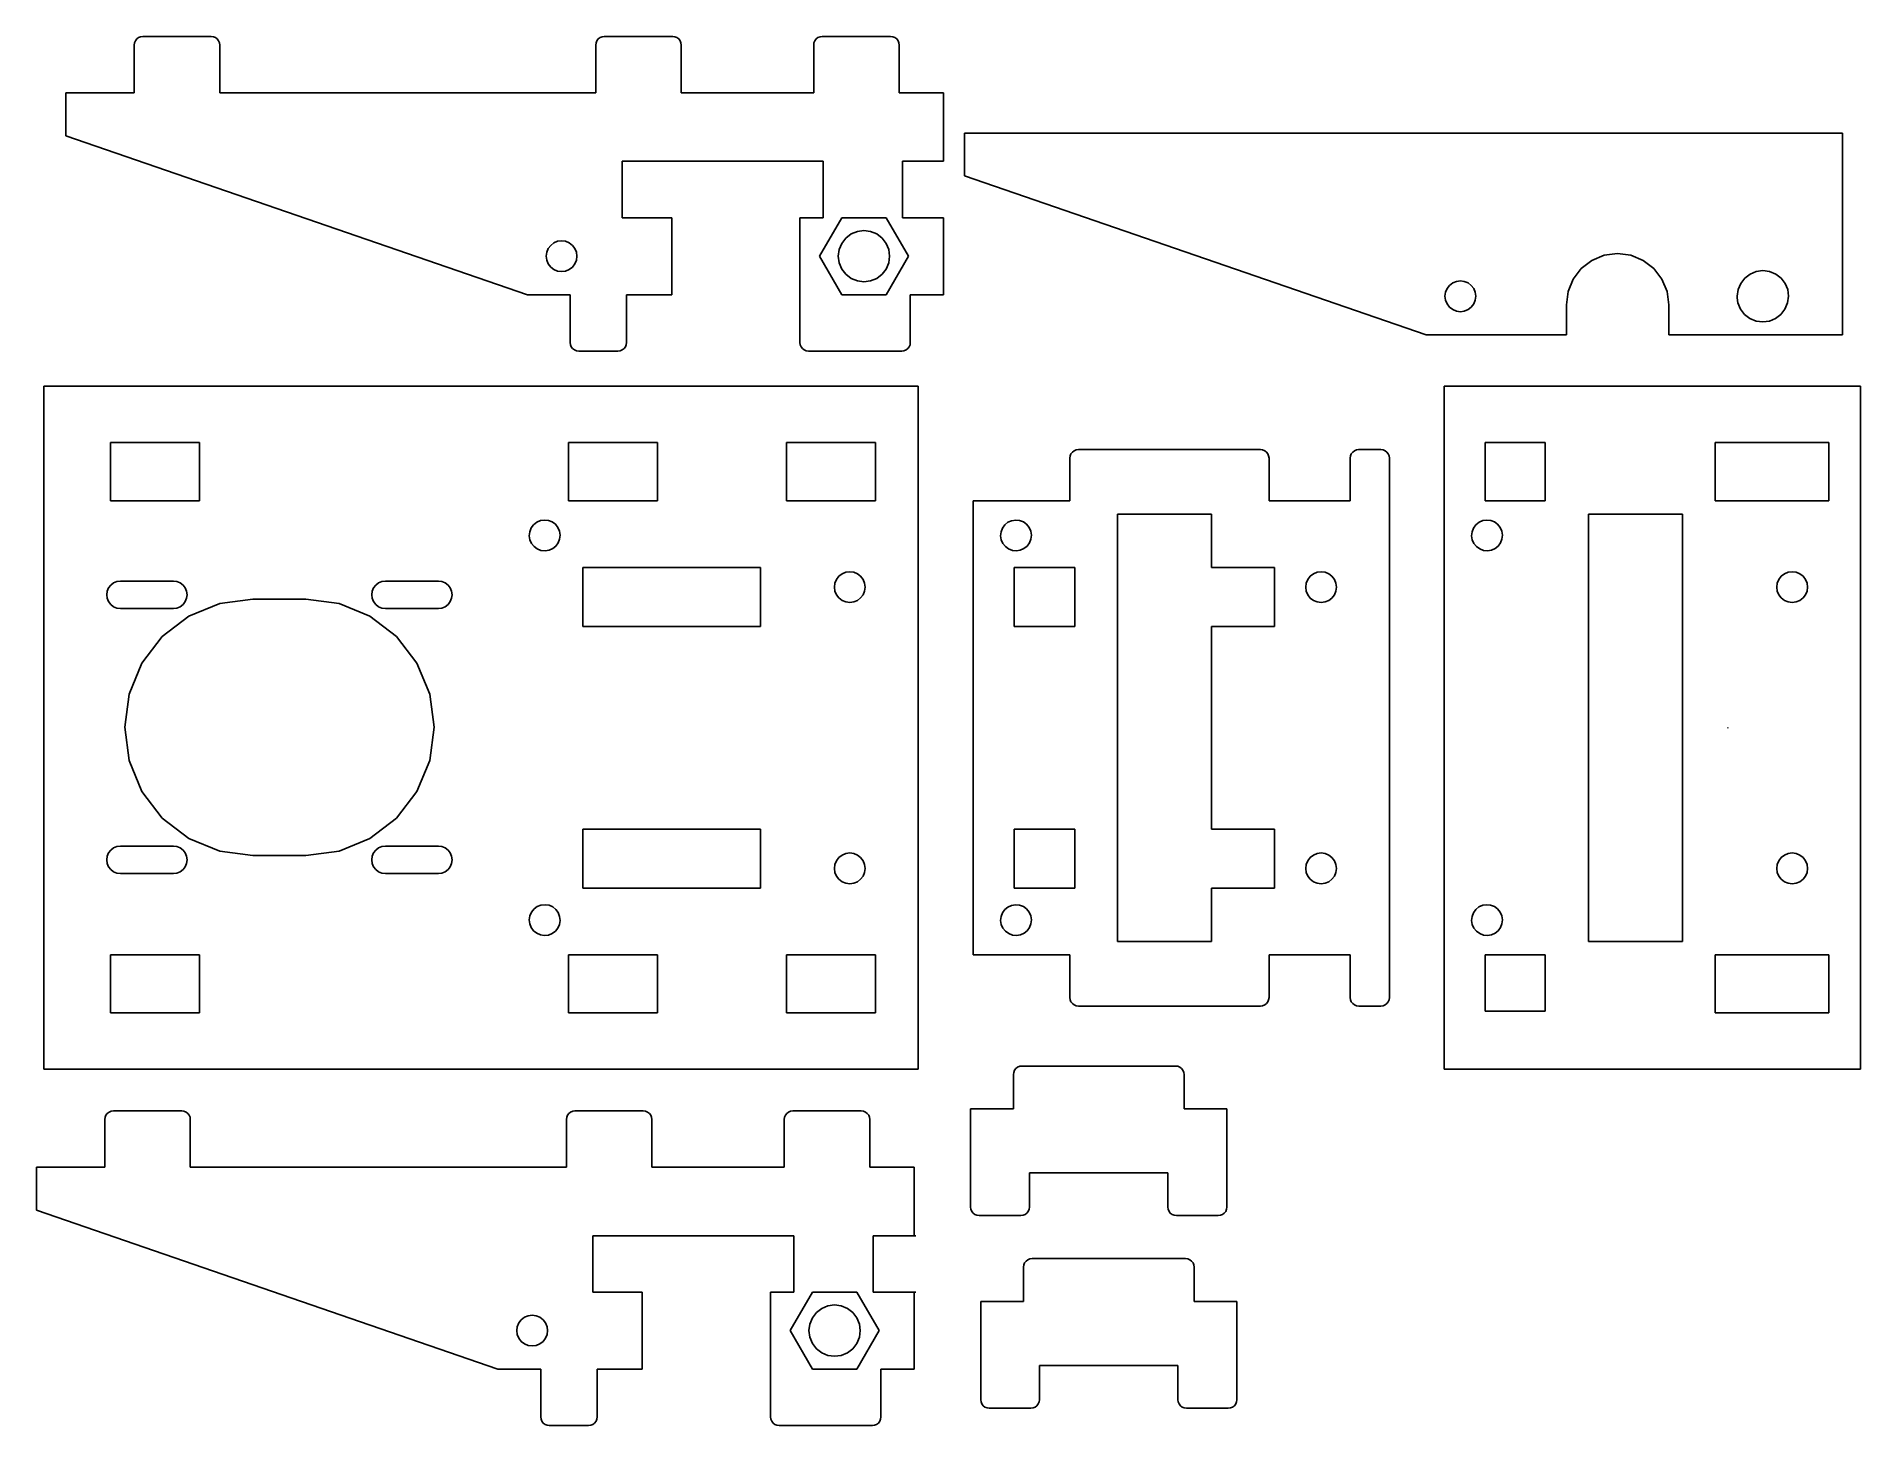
# Model space of a CAD drawing. Header units: inches. Extents: x -107 to 107, y -81 to 81.
import ezdxf

# ---------------------------------------------------------------- set-up
doc = ezdxf.new("R2010")
doc.units = ezdxf.units.IN
doc.header["$MEASUREMENT"] = 0

msp = doc.modelspace()

# ---------------------------------------------------------------- linework, layer by layer
for p, q in [((-94.98, 80.95), (-94.77, 81.11)), ((-94.77, 81.11), (-94.53, 81.21)), ((-94.53, 81.21), (-94.27, 81.24)), ((-86.27, 81.24), (-94.27, 81.24)), ((-86.01, 81.21), (-86.27, 81.24)), ((-85.77, 81.11), (-86.01, 81.21)), ((-85.56, 80.95), (-85.77, 81.11)), ((-40.98, 80.95), (-40.77, 81.11)), ((-40.77, 81.11), (-40.53, 81.21)), ((-40.53, 81.21), (-40.27, 81.24)), ((-32.27, 81.24), (-40.27, 81.24)), ((-32.27, 81.24), (-32.01, 81.21)), ((-32.01, 81.21), (-31.77, 81.11)), ((-31.77, 81.11), (-31.56, 80.95)), ((-15.48, 80.95), (-15.27, 81.11)), ((-15.27, 81.11), (-15.03, 81.21)), ((-15.03, 81.21), (-14.77, 81.24)), ((-6.77, 81.24), (-14.77, 81.24)), ((-6.51, 81.21), (-6.77, 81.24)), ((-6.27, 81.11), (-6.51, 81.21)), ((-6.06, 80.95), (-6.27, 81.11)), ((-95.27, 80.24), (-95.24, 80.5)), ((-95.27, 80.24), (-95.27, 74.64)), ((-95.24, 80.5), (-95.14, 80.74)), ((-95.14, 80.74), (-94.98, 80.95)), ((-85.4, 80.74), (-85.56, 80.95)), ((-85.3, 80.5), (-85.4, 80.74)), ((-85.27, 80.24), (-85.3, 80.5)), ((-85.27, 80.24), (-85.27, 74.64)), ((-41.27, 80.24), (-41.24, 80.5)), ((-41.27, 80.24), (-41.27, 74.64)), ((-41.24, 80.5), (-41.14, 80.74)), ((-41.14, 80.74), (-40.98, 80.95)), ((-31.56, 80.95), (-31.4, 80.74)), ((-31.4, 80.74), (-31.3, 80.5)), ((-31.3, 80.5), (-31.27, 80.24)), ((-31.27, 80.24), (-31.27, 74.64)), ((-15.77, 80.24), (-15.74, 80.5)), ((-15.77, 74.64), (-15.77, 80.24)), ((-15.74, 80.5), (-15.64, 80.74)), ((-15.64, 80.74), (-15.48, 80.95)), ((-5.9, 80.74), (-6.06, 80.95)), ((-5.8, 80.5), (-5.9, 80.74)), ((-5.77, 80.24), (-5.8, 80.5)), ((-5.77, 80.24), (-5.77, 74.64)), ((-103.27, 74.64), (-95.27, 74.64)), ((-103.27, 74.64), (-103.27, 69.64)), ((-85.27, 74.64), (-41.27, 74.64)), ((-31.27, 74.64), (-15.77, 74.64)), ((-5.77, 74.64), (-0.57, 74.64)), ((-0.57, 66.64), (-0.57, 74.64)), ((-103.27, 69.64), (-49.27, 51.04)), ((104.59, 69.95), (1.89, 69.95)), ((1.89, 69.95), (1.89, 64.95)), ((104.59, 46.35), (104.59, 69.95)), ((-38.17, 66.64), (-38.17, 60.04)), ((-14.67, 66.64), (-38.17, 66.64)), ((-14.67, 60.04), (-14.67, 66.64)), ((-5.37, 60.04), (-5.37, 66.64)), ((-5.37, 66.64), (-0.57, 66.64)), ((1.89, 64.95), (55.89, 46.35)), ((-38.17, 60.04), (-32.39, 60.04)), ((-32.39, 51.04), (-32.39, 60.04)), ((-17.38, 60.04), (-14.67, 60.04)), ((-17.38, 45.44), (-17.38, 60.04)), ((-12.48, 60.04), (-15.08, 55.54)), ((-7.29, 60.04), (-12.48, 60.04)), ((-4.69, 55.54), (-7.29, 60.04)), ((-0.57, 60.04), (-5.37, 60.04)), ((-0.57, 51.04), (-0.57, 60.04)), ((-12.01, 57.66), (-12.48, 57.04)), ((-11.39, 58.14), (-12.01, 57.66)), ((-10.66, 58.44), (-11.39, 58.14)), ((-9.89, 58.54), (-10.66, 58.44)), ((-9.11, 58.44), (-9.89, 58.54)), ((-8.39, 58.14), (-9.11, 58.44)), ((-7.77, 57.66), (-8.39, 58.14)), ((-7.29, 57.04), (-7.77, 57.66)), ((-47.07, 55.54), (-47.01, 56.01)), ((-47.01, 55.08), (-47.07, 55.54)), ((-47.01, 56.01), (-46.83, 56.44)), ((-46.83, 56.44), (-46.54, 56.81)), ((-46.54, 56.81), (-46.17, 57.1)), ((-46.17, 57.1), (-45.74, 57.28)), ((-45.74, 57.28), (-45.27, 57.34)), ((-45.27, 57.34), (-44.8, 57.28)), ((-44.8, 57.28), (-44.37, 57.1)), ((-44.37, 57.1), (-44, 56.81)), ((-44, 56.81), (-43.71, 56.44)), ((-43.71, 56.44), (-43.53, 56.01)), ((-43.53, 56.01), (-43.47, 55.54)), ((-43.47, 55.54), (-43.53, 55.08)), ((-15.08, 55.54), (-12.48, 51.04)), ((-12.78, 56.32), (-12.89, 55.54)), ((-12.89, 55.54), (-12.78, 54.77)), ((-12.48, 57.04), (-12.78, 56.32)), ((-6.99, 56.32), (-7.29, 57.04)), ((-7.29, 51.04), (-4.69, 55.54)), ((-6.89, 55.54), (-6.99, 56.32)), ((-6.99, 54.77), (-6.89, 55.54)), ((75.29, 55.05), (76.73, 55.65)), ((76.73, 55.65), (78.29, 55.85)), ((78.29, 55.85), (79.84, 55.65)), ((79.84, 55.65), (81.29, 55.05)), ((-46.83, 54.64), (-47.01, 55.08)), ((-46.54, 54.27), (-46.83, 54.64)), ((-46.17, 53.98), (-46.54, 54.27)), ((-45.74, 53.8), (-46.17, 53.98)), ((-45.27, 53.74), (-45.74, 53.8)), ((-44.8, 53.8), (-45.27, 53.74)), ((-44.37, 53.98), (-44.8, 53.8)), ((-44, 54.27), (-44.37, 53.98)), ((-43.71, 54.64), (-44, 54.27)), ((-43.53, 55.08), (-43.71, 54.64)), ((-12.78, 54.77), (-12.48, 54.04)), ((-12.48, 54.04), (-12.01, 53.42)), ((-12.01, 53.42), (-11.39, 52.94)), ((-8.39, 52.94), (-7.77, 53.42)), ((-7.77, 53.42), (-7.29, 54.04)), ((-7.29, 54.04), (-6.99, 54.77)), ((73.09, 52.85), (74.04, 54.1)), ((74.04, 54.1), (75.29, 55.05)), ((81.29, 55.05), (82.53, 54.1)), ((82.53, 54.1), (83.48, 52.85)), ((93.17, 52.98), (93.79, 53.45)), ((93.79, 53.45), (94.51, 53.75)), ((94.51, 53.75), (95.29, 53.85)), ((95.29, 53.85), (96.06, 53.75)), ((96.06, 53.75), (96.79, 53.45)), ((96.79, 53.45), (97.41, 52.98)), ((-11.39, 52.94), (-10.66, 52.64)), ((-10.66, 52.64), (-9.89, 52.54)), ((-9.89, 52.54), (-9.11, 52.64)), ((-9.11, 52.64), (-8.39, 52.94)), ((58.09, 50.85), (58.15, 51.32)), ((58.15, 51.32), (58.33, 51.75)), ((58.33, 51.75), (58.61, 52.13)), ((58.61, 52.13), (58.99, 52.41)), ((58.99, 52.41), (59.42, 52.59)), ((59.42, 52.59), (59.89, 52.65)), ((59.89, 52.65), (60.35, 52.59)), ((60.35, 52.59), (60.79, 52.41)), ((60.79, 52.41), (61.16, 52.13)), ((61.16, 52.13), (61.45, 51.75)), ((61.45, 51.75), (61.63, 51.32)), ((61.63, 51.32), (61.69, 50.85)), ((72.29, 49.85), (72.49, 51.41)), ((72.49, 51.41), (73.09, 52.85)), ((83.48, 52.85), (84.08, 51.41)), ((84.08, 51.41), (84.29, 49.85)), ((92.29, 50.85), (92.39, 51.63)), ((92.39, 51.63), (92.69, 52.35)), ((92.69, 52.35), (93.17, 52.98)), ((97.41, 52.98), (97.89, 52.35)), ((97.89, 52.35), (98.19, 51.63)), ((98.19, 51.63), (98.29, 50.85)), ((-44.27, 51.04), (-49.27, 51.04)), ((-44.27, 45.44), (-44.27, 51.04)), ((-37.67, 45.44), (-37.67, 51.04)), ((-37.67, 51.04), (-32.39, 51.04)), ((-12.48, 51.04), (-7.29, 51.04)), ((-4.47, 51.04), (-4.47, 45.44)), ((-4.47, 51.04), (-0.57, 51.04)), ((58.15, 50.39), (58.09, 50.85)), ((58.33, 49.95), (58.15, 50.39)), ((58.61, 49.58), (58.33, 49.95)), ((58.99, 49.3), (58.61, 49.58)), ((59.42, 49.12), (58.99, 49.3)), ((59.89, 49.05), (59.42, 49.12)), ((60.35, 49.12), (59.89, 49.05)), ((60.79, 49.3), (60.35, 49.12)), ((61.16, 49.58), (60.79, 49.3)), ((61.45, 49.95), (61.16, 49.58)), ((61.63, 50.39), (61.45, 49.95)), ((61.69, 50.85), (61.63, 50.39)), ((72.29, 49.85), (72.29, 46.35)), ((84.29, 49.85), (84.29, 46.35)), ((92.29, 50.67), (92.29, 50.85)), ((92.36, 50.08), (92.29, 50.67)), ((92.66, 49.35), (92.36, 50.08)), ((93.14, 48.73), (92.66, 49.35)), ((97.86, 49.35), (97.38, 48.73)), ((98.16, 50.08), (97.86, 49.35)), ((98.29, 50.85), (98.16, 50.08)), ((93.76, 48.26), (93.14, 48.73)), ((94.49, 47.96), (93.76, 48.26)), ((95.26, 47.85), (94.49, 47.96)), ((96.04, 47.96), (95.26, 47.85)), ((96.76, 48.26), (96.04, 47.96)), ((97.38, 48.73), (96.76, 48.26)), ((-44.27, 45.44), (-44.24, 45.18)), ((-44.24, 45.18), (-44.14, 44.94)), ((-44.14, 44.94), (-43.98, 44.73)), ((-37.8, 44.94), (-37.96, 44.73)), ((-37.7, 45.18), (-37.8, 44.94)), ((-37.67, 45.44), (-37.7, 45.18)), ((-17.35, 45.18), (-17.38, 45.44)), ((-17.25, 44.94), (-17.35, 45.18)), ((-17.09, 44.73), (-17.25, 44.94)), ((-4.6, 44.94), (-4.76, 44.73)), ((-4.5, 45.18), (-4.6, 44.94)), ((-4.47, 45.44), (-4.5, 45.18)), ((72.29, 46.35), (55.89, 46.35)), ((104.59, 46.35), (84.29, 46.35)), ((-43.98, 44.73), (-43.77, 44.58)), ((-43.77, 44.58), (-43.53, 44.48)), ((-43.53, 44.48), (-43.27, 44.44)), ((-43.27, 44.44), (-38.67, 44.44)), ((-38.41, 44.48), (-38.67, 44.44)), ((-38.17, 44.58), (-38.41, 44.48)), ((-37.96, 44.73), (-38.17, 44.58)), ((-16.88, 44.58), (-17.09, 44.73)), ((-16.64, 44.48), (-16.88, 44.58)), ((-16.38, 44.44), (-16.64, 44.48)), ((-16.38, 44.44), (-5.47, 44.44)), ((-5.21, 44.48), (-5.47, 44.44)), ((-4.97, 44.58), (-5.21, 44.48)), ((-4.76, 44.73), (-4.97, 44.58)), ((-105.85, 40.33), (-105.85, -39.57)), ((-3.55, 40.33), (-105.85, 40.33)), ((-3.55, -39.57), (-3.55, 40.33)), ((106.71, 40.33), (58.01, 40.33)), ((58.01, 40.33), (58.01, -39.57)), ((106.71, -39.57), (106.71, 40.33)), ((-87.65, 33.73), (-98.05, 33.73)), ((-98.05, 33.73), (-98.05, 26.93)), ((-87.65, 26.93), (-87.65, 33.73)), ((-34.05, 33.73), (-44.45, 33.73)), ((-44.45, 33.73), (-44.45, 26.93)), ((-34.05, 26.93), (-34.05, 33.73)), ((-8.55, 33.73), (-18.95, 33.73)), ((-18.95, 26.93), (-18.95, 33.73)), ((-8.55, 26.93), (-8.55, 33.73)), ((14.2, 31.93), (14.23, 32.19)), ((14.23, 32.19), (14.33, 32.43)), ((14.33, 32.43), (14.49, 32.63)), ((14.49, 32.63), (14.7, 32.79)), ((14.7, 32.79), (14.94, 32.89)), ((14.94, 32.89), (15.2, 32.93)), ((36.5, 32.93), (15.2, 32.93)), ((36.75, 32.89), (36.5, 32.93)), ((37, 32.79), (36.75, 32.89)), ((37.2, 32.63), (37, 32.79)), ((37.36, 32.43), (37.2, 32.63)), ((37.46, 32.19), (37.36, 32.43)), ((37.5, 31.93), (37.46, 32.19)), ((46.99, 31.93), (47.03, 32.19)), ((47.03, 32.19), (47.13, 32.43)), ((47.13, 32.43), (47.29, 32.63)), ((47.29, 32.63), (47.49, 32.79)), ((47.49, 32.79), (47.74, 32.89)), ((47.74, 32.89), (47.99, 32.93)), ((50.59, 32.93), (47.99, 32.93)), ((50.59, 32.93), (50.85, 32.89)), ((50.85, 32.89), (51.09, 32.79)), ((51.09, 32.79), (51.3, 32.63)), ((51.3, 32.63), (51.46, 32.43)), ((51.46, 32.43), (51.56, 32.19)), ((51.56, 32.19), (51.59, 31.93)), ((69.81, 33.73), (62.81, 33.73)), ((62.81, 33.73), (62.81, 26.93)), ((69.81, 26.93), (69.81, 33.73)), ((103.01, 33.73), (89.7, 33.73)), ((89.7, 33.73), (89.7, 26.93)), ((103.01, 26.93), (103.01, 33.73)), ((14.2, 26.93), (14.2, 31.93)), ((37.5, 26.93), (37.5, 31.93)), ((46.99, 31.93), (46.99, 26.93)), ((51.59, 31.93), (51.59, -31.17)), ((-98.05, 26.93), (-87.65, 26.93)), ((-44.45, 26.93), (-34.05, 26.93)), ((-18.95, 26.93), (-8.55, 26.93)), ((2.9, 26.93), (14.2, 26.93)), ((2.9, 26.93), (2.9, -26.17)), ((46.99, 26.93), (37.5, 26.93)), ((62.81, 26.93), (69.81, 26.93)), ((89.7, 26.93), (103.01, 26.93)), ((-49, 23.31), (-48.83, 23.75)), ((-48.83, 23.75), (-48.55, 24.12)), ((-48.55, 24.12), (-48.18, 24.42)), ((-48.18, 24.42), (-47.75, 24.61)), ((-47.75, 24.61), (-47.29, 24.68)), ((-47.29, 24.68), (-46.82, 24.63)), ((-46.82, 24.63), (-46.38, 24.46)), ((-46.38, 24.46), (-46, 24.18)), ((-46, 24.18), (-45.71, 23.81)), ((-45.71, 23.81), (-45.52, 23.38)), ((6.15, 23.3), (6.32, 23.74)), ((6.32, 23.74), (6.59, 24.12)), ((6.59, 24.12), (6.96, 24.41)), ((6.96, 24.41), (7.39, 24.6)), ((7.39, 24.6), (7.86, 24.68)), ((7.86, 24.68), (8.32, 24.63)), ((8.32, 24.63), (8.76, 24.46)), ((8.76, 24.46), (9.14, 24.18)), ((9.14, 24.18), (9.43, 23.81)), ((9.43, 23.81), (9.62, 23.38)), ((19.78, 25.38), (19.78, -24.62)), ((30.78, 25.38), (19.78, 25.38)), ((30.78, 19.13), (30.78, 25.38)), ((61.26, 23.31), (61.43, 23.74)), ((61.43, 23.74), (61.71, 24.12)), ((61.71, 24.12), (62.08, 24.42)), ((62.08, 24.42), (62.51, 24.61)), ((62.51, 24.61), (62.97, 24.68)), ((62.97, 24.68), (63.44, 24.63)), ((63.44, 24.63), (63.88, 24.46)), ((63.88, 24.46), (64.25, 24.18)), ((64.25, 24.18), (64.55, 23.82)), ((64.55, 23.82), (64.74, 23.39)), ((74.89, 25.38), (74.89, -24.62)), ((85.89, 25.38), (74.89, 25.38)), ((85.89, -24.62), (85.89, 25.38)), ((-49.05, 22.84), (-49, 23.31)), ((-48.98, 22.38), (-49.05, 22.84)), ((-48.79, 21.95), (-48.98, 22.38)), ((-48.49, 21.58), (-48.79, 21.95)), ((-48.11, 21.3), (-48.49, 21.58)), ((-45.95, 21.64), (-46.31, 21.34)), ((-45.67, 22.02), (-45.95, 21.64)), ((-45.5, 22.45), (-45.67, 22.02)), ((-45.52, 23.38), (-45.45, 22.92)), ((-45.45, 22.92), (-45.5, 22.45)), ((6.1, 22.84), (6.15, 23.3)), ((6.17, 22.37), (6.1, 22.84)), ((6.36, 21.94), (6.17, 22.37)), ((6.65, 21.58), (6.36, 21.94)), ((7.03, 21.3), (6.65, 21.58)), ((9.2, 21.63), (8.83, 21.34)), ((9.47, 22.01), (9.2, 21.63)), ((9.64, 22.45), (9.47, 22.01)), ((9.62, 23.38), (9.7, 22.92)), ((9.7, 22.92), (9.64, 22.45)), ((61.21, 22.84), (61.26, 23.31)), ((61.28, 22.38), (61.21, 22.84)), ((61.47, 21.95), (61.28, 22.38)), ((61.77, 21.58), (61.47, 21.95)), ((62.15, 21.3), (61.77, 21.58)), ((63.95, 21.34), (63.52, 21.15)), ((64.31, 21.64), (63.95, 21.34)), ((64.59, 22.02), (64.31, 21.64)), ((64.76, 22.45), (64.59, 22.02)), ((64.74, 23.39), (64.81, 22.92)), ((64.81, 22.92), (64.76, 22.45)), ((-47.68, 21.13), (-48.11, 21.3)), ((-47.21, 21.08), (-47.68, 21.13)), ((-46.74, 21.15), (-47.21, 21.08)), ((-46.31, 21.34), (-46.74, 21.15)), ((7.47, 21.13), (7.03, 21.3)), ((7.94, 21.08), (7.47, 21.13)), ((8.4, 21.15), (7.94, 21.08)), ((8.83, 21.34), (8.4, 21.15)), ((62.58, 21.13), (62.15, 21.3)), ((63.05, 21.08), (62.58, 21.13)), ((63.52, 21.15), (63.05, 21.08)), ((-97.69, 17.32), (-98.02, 17.06)), ((-97.31, 17.48), (-97.69, 17.32)), ((-96.89, 17.53), (-97.31, 17.48)), ((-96.89, 17.53), (-90.69, 17.53)), ((-90.28, 17.48), (-90.69, 17.53)), ((-89.89, 17.32), (-90.28, 17.48)), ((-89.56, 17.06), (-89.89, 17.32)), ((-66.69, 17.32), (-67.02, 17.06)), ((-66.31, 17.48), (-66.69, 17.32)), ((-65.89, 17.53), (-66.31, 17.48)), ((-65.89, 17.53), (-59.69, 17.53)), ((-59.28, 17.48), (-59.69, 17.53)), ((-58.89, 17.32), (-59.28, 17.48)), ((-58.56, 17.06), (-58.89, 17.32)), ((-42.77, 19.13), (-42.77, 12.23)), ((-22, 19.13), (-42.77, 19.13)), ((-22, 12.23), (-22, 19.13)), ((-13.35, 16.83), (-13.29, 17.3)), ((-13.29, 17.3), (-13.11, 17.73)), ((-13.11, 17.73), (-12.82, 18.1)), ((-12.82, 18.1), (-12.45, 18.39)), ((-12.45, 18.39), (-12.02, 18.57)), ((-12.02, 18.57), (-11.55, 18.63)), ((-11.55, 18.63), (-11.08, 18.57)), ((-11.08, 18.57), (-10.65, 18.39)), ((-10.65, 18.39), (-10.28, 18.1)), ((-10.28, 18.1), (-9.99, 17.73)), ((-9.99, 17.73), (-9.81, 17.3)), ((-9.81, 17.3), (-9.75, 16.83)), ((7.68, 12.23), (7.68, 19.13)), ((7.68, 19.13), (14.78, 19.13)), ((14.78, 19.13), (14.78, 12.23)), ((30.78, 19.13), (38.15, 19.13)), ((38.15, 19.13), (38.15, 12.23)), ((41.79, 16.83), (41.86, 17.29)), ((41.86, 17.29), (42.04, 17.73)), ((42.04, 17.73), (42.32, 18.1)), ((42.32, 18.1), (42.69, 18.39)), ((42.69, 18.39), (43.13, 18.57)), ((43.13, 18.57), (43.59, 18.63)), ((43.59, 18.63), (44.06, 18.57)), ((44.06, 18.57), (44.49, 18.39)), ((44.49, 18.39), (44.87, 18.1)), ((44.87, 18.1), (45.15, 17.73)), ((45.15, 17.73), (45.33, 17.29)), ((45.33, 17.29), (45.39, 16.83)), ((96.91, 16.83), (96.97, 17.3)), ((96.97, 17.3), (97.15, 17.73)), ((97.15, 17.73), (97.44, 18.1)), ((97.44, 18.1), (97.81, 18.39)), ((97.81, 18.39), (98.24, 18.57)), ((98.24, 18.57), (98.71, 18.63)), ((98.71, 18.63), (99.17, 18.57)), ((99.17, 18.57), (99.61, 18.39)), ((99.61, 18.39), (99.98, 18.1)), ((99.98, 18.1), (100.27, 17.73)), ((100.27, 17.73), (100.45, 17.3)), ((100.45, 17.3), (100.51, 16.83)), ((-98.44, 16.34), (-98.49, 15.93)), ((-98.49, 15.93), (-98.44, 15.52)), ((-98.28, 16.73), (-98.44, 16.34)), ((-98.44, 15.52), (-98.28, 15.13)), ((-98.02, 17.06), (-98.28, 16.73)), ((-98.28, 15.13), (-98.02, 14.8)), ((-89.31, 16.73), (-89.56, 17.06)), ((-89.56, 14.8), (-89.31, 15.13)), ((-89.15, 16.34), (-89.31, 16.73)), ((-89.31, 15.13), (-89.15, 15.52)), ((-89.09, 15.93), (-89.15, 16.34)), ((-89.15, 15.52), (-89.09, 15.93)), ((-81.39, 15.43), (-85.27, 14.92)), ((-81.39, 15.43), (-75.19, 15.43)), ((-71.31, 14.92), (-75.19, 15.43)), ((-67.44, 16.34), (-67.49, 15.93)), ((-67.49, 15.93), (-67.44, 15.52)), ((-67.28, 16.73), (-67.44, 16.34)), ((-67.44, 15.52), (-67.28, 15.13)), ((-67.02, 17.06), (-67.28, 16.73)), ((-67.28, 15.13), (-67.02, 14.8)), ((-58.31, 16.73), (-58.56, 17.06)), ((-58.56, 14.8), (-58.31, 15.13)), ((-58.15, 16.34), (-58.31, 16.73)), ((-58.31, 15.13), (-58.15, 15.52)), ((-58.09, 15.93), (-58.15, 16.34)), ((-58.15, 15.52), (-58.09, 15.93)), ((-13.29, 16.36), (-13.35, 16.83)), ((-13.11, 15.93), (-13.29, 16.36)), ((-12.82, 15.56), (-13.11, 15.93)), ((-12.45, 15.27), (-12.82, 15.56)), ((-12.02, 15.09), (-12.45, 15.27)), ((-11.55, 15.03), (-12.02, 15.09)), ((-11.08, 15.09), (-11.55, 15.03)), ((-10.65, 15.27), (-11.08, 15.09)), ((-10.28, 15.56), (-10.65, 15.27)), ((-9.99, 15.93), (-10.28, 15.56)), ((-9.81, 16.36), (-9.99, 15.93)), ((-9.75, 16.83), (-9.81, 16.36)), ((41.86, 16.36), (41.79, 16.83)), ((42.04, 15.93), (41.86, 16.36)), ((42.32, 15.55), (42.04, 15.93)), ((42.69, 15.27), (42.32, 15.55)), ((43.13, 15.09), (42.69, 15.27)), ((43.59, 15.03), (43.13, 15.09)), ((44.06, 15.09), (43.59, 15.03)), ((44.49, 15.27), (44.06, 15.09)), ((44.87, 15.55), (44.49, 15.27)), ((45.15, 15.93), (44.87, 15.55)), ((45.33, 16.36), (45.15, 15.93)), ((45.39, 16.83), (45.33, 16.36)), ((96.97, 16.36), (96.91, 16.83)), ((97.15, 15.93), (96.97, 16.36)), ((97.44, 15.56), (97.15, 15.93)), ((97.81, 15.27), (97.44, 15.56)), ((98.24, 15.09), (97.81, 15.27)), ((98.71, 15.03), (98.24, 15.09)), ((99.17, 15.09), (98.71, 15.03)), ((99.61, 15.27), (99.17, 15.09)), ((99.98, 15.56), (99.61, 15.27)), ((100.27, 15.93), (99.98, 15.56)), ((100.45, 16.36), (100.27, 15.93)), ((100.51, 16.83), (100.45, 16.36)), ((-98.02, 14.8), (-97.69, 14.54)), ((-97.69, 14.54), (-97.31, 14.38)), ((-97.31, 14.38), (-96.89, 14.33)), ((-96.89, 14.33), (-90.69, 14.33)), ((-88.89, 13.42), (-92, 11.04)), ((-90.69, 14.33), (-90.28, 14.38)), ((-90.28, 14.38), (-89.89, 14.54)), ((-89.89, 14.54), (-89.56, 14.8)), ((-85.27, 14.92), (-88.89, 13.42)), ((-67.69, 13.42), (-71.31, 14.92)), ((-64.59, 11.04), (-67.69, 13.42)), ((-67.02, 14.8), (-66.69, 14.54)), ((-66.69, 14.54), (-66.31, 14.38)), ((-66.31, 14.38), (-65.89, 14.33)), ((-65.89, 14.33), (-59.69, 14.33)), ((-59.69, 14.33), (-59.28, 14.38)), ((-59.28, 14.38), (-58.89, 14.54)), ((-58.89, 14.54), (-58.56, 14.8)), ((-92, 11.04), (-94.38, 7.93)), ((-62.2, 7.93), (-64.59, 11.04)), ((-22, 12.23), (-42.77, 12.23)), ((14.78, 12.23), (7.68, 12.23)), ((38.15, 12.23), (30.78, 12.23)), ((30.78, -11.47), (30.78, 12.23)), ((-94.38, 7.93), (-95.88, 4.31)), ((-60.7, 4.31), (-62.2, 7.93)), ((-95.88, 4.31), (-96.39, 0.43)), ((-60.19, 0.43), (-60.7, 4.31)), ((-96.39, 0.43), (-95.88, -3.45)), ((-60.7, -3.45), (-60.19, 0.43)), ((91.2, 0.4), (91.2, 0.38)), ((91.2, 0.38), (91.2, 0.35)), ((-95.88, -3.45), (-94.38, -7.07)), ((-62.2, -7.07), (-60.7, -3.45)), ((-94.38, -7.07), (-92, -10.18)), ((-64.59, -10.18), (-62.2, -7.07)), ((-92, -10.18), (-88.89, -12.56)), ((-67.69, -12.56), (-64.59, -10.18)), ((-88.89, -12.56), (-85.27, -14.06)), ((-71.31, -14.06), (-67.69, -12.56)), ((-22, -11.47), (-42.77, -11.47)), ((-42.77, -11.47), (-42.77, -18.37)), ((-22, -18.37), (-22, -11.47)), ((7.68, -18.37), (7.68, -11.47)), ((7.68, -11.47), (14.78, -11.47)), ((14.78, -11.47), (14.78, -18.37)), ((30.78, -11.47), (38.15, -11.47)), ((38.15, -11.47), (38.15, -18.37)), ((-98.44, -14.66), (-98.49, -15.07)), ((-98.28, -14.27), (-98.44, -14.66)), ((-98.02, -13.94), (-98.28, -14.27)), ((-97.69, -13.68), (-98.02, -13.94)), ((-97.31, -13.52), (-97.69, -13.68)), ((-96.89, -13.47), (-97.31, -13.52)), ((-96.89, -13.47), (-90.69, -13.47)), ((-90.28, -13.52), (-90.69, -13.47)), ((-89.89, -13.68), (-90.28, -13.52)), ((-89.56, -13.94), (-89.89, -13.68)), ((-89.31, -14.27), (-89.56, -13.94)), ((-89.15, -14.66), (-89.31, -14.27)), ((-89.09, -15.07), (-89.15, -14.66)), ((-85.27, -14.06), (-81.39, -14.57)), ((-81.39, -14.57), (-75.19, -14.57)), ((-75.19, -14.57), (-71.31, -14.06)), ((-67.44, -14.66), (-67.49, -15.07)), ((-67.28, -14.27), (-67.44, -14.66)), ((-67.02, -13.94), (-67.28, -14.27)), ((-66.69, -13.68), (-67.02, -13.94)), ((-66.31, -13.52), (-66.69, -13.68)), ((-65.89, -13.47), (-66.31, -13.52)), ((-65.89, -13.47), (-59.69, -13.47)), ((-59.28, -13.52), (-59.69, -13.47)), ((-58.89, -13.68), (-59.28, -13.52)), ((-58.56, -13.94), (-58.89, -13.68)), ((-58.31, -14.27), (-58.56, -13.94)), ((-58.15, -14.66), (-58.31, -14.27)), ((-58.09, -15.07), (-58.15, -14.66)), ((-13.11, -15.17), (-12.82, -14.8)), ((-12.82, -14.8), (-12.45, -14.51)), ((-12.45, -14.51), (-12.02, -14.33)), ((-12.02, -14.33), (-11.55, -14.27)), ((-11.55, -14.27), (-11.08, -14.33)), ((-11.08, -14.33), (-10.65, -14.51)), ((-10.65, -14.51), (-10.28, -14.8)), ((-10.28, -14.8), (-9.99, -15.17)), ((42.04, -15.17), (42.32, -14.8)), ((42.32, -14.8), (42.69, -14.51)), ((42.69, -14.51), (43.13, -14.33)), ((43.13, -14.33), (43.59, -14.27)), ((43.59, -14.27), (44.06, -14.33)), ((44.06, -14.33), (44.49, -14.51)), ((44.49, -14.51), (44.87, -14.8)), ((44.87, -14.8), (45.15, -15.17)), ((97.15, -15.17), (97.44, -14.8)), ((97.44, -14.8), (97.81, -14.51)), ((97.81, -14.51), (98.24, -14.33)), ((98.24, -14.33), (98.71, -14.27)), ((98.71, -14.27), (99.17, -14.33)), ((99.17, -14.33), (99.61, -14.51)), ((99.61, -14.51), (99.98, -14.8)), ((99.98, -14.8), (100.27, -15.17)), ((-98.49, -15.07), (-98.44, -15.48)), ((-98.44, -15.48), (-98.28, -15.87)), ((-98.28, -15.87), (-98.02, -16.2)), ((-98.02, -16.2), (-97.69, -16.46)), ((-97.69, -16.46), (-97.31, -16.62)), ((-97.31, -16.62), (-96.89, -16.67)), ((-96.89, -16.67), (-90.69, -16.67)), ((-90.69, -16.67), (-90.28, -16.62)), ((-90.28, -16.62), (-89.89, -16.46)), ((-89.89, -16.46), (-89.56, -16.2)), ((-89.56, -16.2), (-89.31, -15.87)), ((-89.31, -15.87), (-89.15, -15.48)), ((-89.15, -15.48), (-89.09, -15.07)), ((-67.49, -15.07), (-67.44, -15.48)), ((-67.44, -15.48), (-67.28, -15.87)), ((-67.28, -15.87), (-67.02, -16.2)), ((-67.02, -16.2), (-66.69, -16.46)), ((-66.69, -16.46), (-66.31, -16.62)), ((-66.31, -16.62), (-65.89, -16.67)), ((-65.89, -16.67), (-59.69, -16.67)), ((-59.69, -16.67), (-59.28, -16.62)), ((-59.28, -16.62), (-58.89, -16.46)), ((-58.89, -16.46), (-58.56, -16.2)), ((-58.56, -16.2), (-58.31, -15.87)), ((-58.31, -15.87), (-58.15, -15.48)), ((-58.15, -15.48), (-58.09, -15.07)), ((-13.35, -16.07), (-13.29, -15.6)), ((-13.29, -16.54), (-13.35, -16.07)), ((-13.29, -15.6), (-13.11, -15.17)), ((-13.11, -16.97), (-13.29, -16.54)), ((-12.82, -17.34), (-13.11, -16.97)), ((-9.99, -16.97), (-10.28, -17.34)), ((-9.99, -15.17), (-9.81, -15.6)), ((-9.81, -16.54), (-9.99, -16.97)), ((-9.81, -15.6), (-9.75, -16.07)), ((-9.75, -16.07), (-9.81, -16.54)), ((41.79, -16.07), (41.86, -15.61)), ((41.86, -16.54), (41.79, -16.07)), ((41.86, -15.61), (42.04, -15.17)), ((42.04, -16.97), (41.86, -16.54)), ((42.32, -17.35), (42.04, -16.97)), ((45.15, -16.97), (44.87, -17.35)), ((45.15, -15.17), (45.33, -15.61)), ((45.33, -16.54), (45.15, -16.97)), ((45.33, -15.61), (45.39, -16.07)), ((45.39, -16.07), (45.33, -16.54)), ((96.91, -16.07), (96.97, -15.6)), ((96.97, -16.54), (96.91, -16.07)), ((96.97, -15.6), (97.15, -15.17)), ((97.15, -16.97), (96.97, -16.54)), ((97.44, -17.34), (97.15, -16.97)), ((100.27, -16.97), (99.98, -17.34)), ((100.27, -15.17), (100.45, -15.6)), ((100.45, -16.54), (100.27, -16.97)), ((100.45, -15.6), (100.51, -16.07)), ((100.51, -16.07), (100.45, -16.54)), ((-22, -18.37), (-42.77, -18.37)), ((-12.45, -17.63), (-12.82, -17.34)), ((-12.02, -17.81), (-12.45, -17.63)), ((-11.55, -17.87), (-12.02, -17.81)), ((-11.08, -17.81), (-11.55, -17.87)), ((-10.65, -17.63), (-11.08, -17.81)), ((-10.28, -17.34), (-10.65, -17.63)), ((14.78, -18.37), (7.68, -18.37)), ((38.15, -18.37), (30.78, -18.37)), ((30.78, -24.62), (30.78, -18.37)), ((42.69, -17.63), (42.32, -17.35)), ((43.13, -17.81), (42.69, -17.63)), ((43.59, -17.87), (43.13, -17.81)), ((44.06, -17.81), (43.59, -17.87)), ((44.49, -17.63), (44.06, -17.81)), ((44.87, -17.35), (44.49, -17.63)), ((97.81, -17.63), (97.44, -17.34)), ((98.24, -17.81), (97.81, -17.63)), ((98.71, -17.87), (98.24, -17.81)), ((99.17, -17.81), (98.71, -17.87)), ((99.61, -17.63), (99.17, -17.81)), ((99.98, -17.34), (99.61, -17.63)), ((-48.98, -21.62), (-48.79, -21.19)), ((-48.79, -21.19), (-48.49, -20.82)), ((-48.49, -20.82), (-48.11, -20.54)), ((-48.11, -20.54), (-47.68, -20.37)), ((-47.68, -20.37), (-47.21, -20.32)), ((-47.21, -20.32), (-46.74, -20.39)), ((-46.74, -20.39), (-46.31, -20.58)), ((-46.31, -20.58), (-45.95, -20.88)), ((-45.95, -20.88), (-45.67, -21.25)), ((-45.67, -21.25), (-45.5, -21.69)), ((6.15, -21.7), (6.31, -21.26)), ((6.31, -21.26), (6.59, -20.88)), ((6.59, -20.88), (6.96, -20.59)), ((6.96, -20.59), (7.39, -20.4)), ((7.39, -20.4), (7.85, -20.32)), ((7.85, -20.32), (8.32, -20.37)), ((8.32, -20.37), (8.76, -20.54)), ((8.76, -20.54), (9.14, -20.82)), ((9.14, -20.82), (9.43, -21.18)), ((9.43, -21.18), (9.62, -21.61)), ((61.26, -21.7), (61.43, -21.26)), ((61.43, -21.26), (61.71, -20.88)), ((61.71, -20.88), (62.07, -20.58)), ((62.07, -20.58), (62.5, -20.39)), ((62.5, -20.39), (62.97, -20.32)), ((62.97, -20.32), (63.43, -20.37)), ((63.43, -20.37), (63.87, -20.54)), ((63.87, -20.54), (64.25, -20.82)), ((64.25, -20.82), (64.55, -21.18)), ((64.55, -21.18), (64.74, -21.61)), ((-49.05, -22.08), (-48.98, -21.62)), ((-49, -22.55), (-49.05, -22.08)), ((-48.83, -22.98), (-49, -22.55)), ((-48.55, -23.36), (-48.83, -22.98)), ((-48.18, -23.66), (-48.55, -23.36)), ((-46, -23.42), (-46.38, -23.7)), ((-45.71, -23.05), (-46, -23.42)), ((-45.52, -22.62), (-45.71, -23.05)), ((-45.45, -22.16), (-45.52, -22.62)), ((-45.5, -21.69), (-45.45, -22.16)), ((6.1, -22.17), (6.15, -21.7)), ((6.17, -22.63), (6.1, -22.17)), ((6.36, -23.06), (6.17, -22.63)), ((6.66, -23.43), (6.36, -23.06)), ((7.04, -23.7), (6.66, -23.43)), ((9.2, -23.36), (8.84, -23.66)), ((9.48, -22.98), (9.2, -23.36)), ((9.65, -22.54), (9.48, -22.98)), ((9.62, -21.61), (9.7, -22.08)), ((9.7, -22.08), (9.65, -22.54)), ((61.21, -22.16), (61.26, -21.7)), ((61.28, -22.63), (61.21, -22.16)), ((61.47, -23.06), (61.28, -22.63)), ((61.77, -23.42), (61.47, -23.06)), ((62.15, -23.7), (61.77, -23.42)), ((64.31, -23.36), (63.95, -23.66)), ((64.59, -22.98), (64.31, -23.36)), ((64.76, -22.54), (64.59, -22.98)), ((64.74, -21.61), (64.81, -22.08)), ((64.81, -22.08), (64.76, -22.54)), ((-47.75, -23.85), (-48.18, -23.66)), ((-47.29, -23.92), (-47.75, -23.85)), ((-46.82, -23.87), (-47.29, -23.92)), ((-46.38, -23.7), (-46.82, -23.87)), ((7.48, -23.87), (7.04, -23.7)), ((7.94, -23.92), (7.48, -23.87)), ((8.41, -23.85), (7.94, -23.92)), ((8.84, -23.66), (8.41, -23.85)), ((19.78, -24.62), (30.78, -24.62)), ((62.59, -23.87), (62.15, -23.7)), ((63.05, -23.92), (62.59, -23.87)), ((63.52, -23.85), (63.05, -23.92)), ((63.95, -23.66), (63.52, -23.85)), ((74.89, -24.62), (85.89, -24.62)), ((-87.65, -26.17), (-98.05, -26.17)), ((-98.05, -26.17), (-98.05, -32.97)), ((-87.65, -32.97), (-87.65, -26.17)), ((-34.05, -26.17), (-44.45, -26.17)), ((-44.45, -26.17), (-44.45, -32.97)), ((-34.05, -32.97), (-34.05, -26.17)), ((-8.55, -26.17), (-18.95, -26.17)), ((-18.95, -32.97), (-18.95, -26.17)), ((-8.55, -32.97), (-8.55, -26.17)), ((2.9, -26.17), (14.2, -26.17)), ((14.2, -26.17), (14.2, -31.17)), ((37.5, -31.17), (37.5, -26.17)), ((47, -26.17), (37.5, -26.17)), ((47, -26.17), (47, -31.17)), ((62.81, -32.77), (62.81, -26.17)), ((62.81, -26.17), (69.81, -26.17)), ((69.81, -26.17), (69.81, -32.77)), ((89.7, -26.17), (103.01, -26.17)), ((89.7, -32.97), (89.7, -26.17)), ((103.01, -26.17), (103.01, -32.97)), ((14.2, -31.17), (14.23, -31.43)), ((14.23, -31.43), (14.33, -31.67)), ((14.33, -31.67), (14.49, -31.88)), ((14.49, -31.88), (14.7, -32.04)), ((37.2, -31.88), (37, -32.04)), ((37.36, -31.67), (37.2, -31.88)), ((37.46, -31.43), (37.36, -31.67)), ((37.5, -31.17), (37.46, -31.43)), ((47, -31.17), (47.03, -31.43)), ((47.03, -31.43), (47.13, -31.67)), ((47.13, -31.67), (47.29, -31.88)), ((47.29, -31.88), (47.5, -32.04)), ((51.3, -31.88), (51.09, -32.04)), ((51.46, -31.67), (51.3, -31.88)), ((51.56, -31.43), (51.46, -31.67)), ((51.59, -31.17), (51.56, -31.43)), ((-98.05, -32.97), (-87.65, -32.97)), ((-44.45, -32.97), (-34.05, -32.97)), ((-18.95, -32.97), (-8.55, -32.97)), ((14.7, -32.04), (14.94, -32.14)), ((14.94, -32.14), (15.2, -32.17)), ((15.2, -32.17), (36.5, -32.17)), ((36.75, -32.14), (36.5, -32.17)), ((37, -32.04), (36.75, -32.14)), ((47.5, -32.04), (47.74, -32.14)), ((47.74, -32.14), (48, -32.17)), ((48, -32.17), (50.59, -32.17)), ((50.85, -32.14), (50.59, -32.17)), ((51.09, -32.04), (50.85, -32.14)), ((69.81, -32.77), (62.81, -32.77)), ((103.01, -32.97), (89.7, -32.97)), ((-105.85, -39.57), (-3.55, -39.57)), ((7.59, -40.19), (7.63, -39.93)), ((7.59, -44.19), (7.59, -40.19)), ((7.63, -39.93), (7.73, -39.69)), ((7.73, -39.69), (7.89, -39.48)), ((7.89, -39.48), (8.09, -39.32)), ((8.09, -39.32), (8.33, -39.22)), ((8.33, -39.22), (8.59, -39.19)), ((8.59, -39.19), (26.56, -39.19)), ((26.82, -39.22), (26.56, -39.19)), ((27.06, -39.32), (26.82, -39.22)), ((27.27, -39.48), (27.06, -39.32)), ((27.43, -39.69), (27.27, -39.48)), ((27.53, -39.93), (27.43, -39.69)), ((27.56, -40.19), (27.53, -39.93)), ((27.56, -40.19), (27.56, -44.19)), ((58.01, -39.57), (106.71, -39.57)), ((-98.58, -44.94), (-98.42, -44.73)), ((-98.42, -44.73), (-98.21, -44.58)), ((-98.21, -44.58), (-97.97, -44.48)), ((-97.97, -44.48), (-97.71, -44.44)), ((-89.71, -44.44), (-97.71, -44.44)), ((-89.71, -44.44), (-89.45, -44.48)), ((-89.45, -44.48), (-89.21, -44.58)), ((-89.21, -44.58), (-89, -44.73)), ((-89, -44.73), (-88.84, -44.94)), ((-44.58, -44.94), (-44.42, -44.73)), ((-44.42, -44.73), (-44.21, -44.58)), ((-44.21, -44.58), (-43.97, -44.48)), ((-43.97, -44.48), (-43.71, -44.44)), ((-35.71, -44.44), (-43.71, -44.44)), ((-35.45, -44.48), (-35.71, -44.44)), ((-35.21, -44.58), (-35.45, -44.48)), ((-35, -44.73), (-35.21, -44.58)), ((-34.84, -44.94), (-35, -44.73)), ((-19.08, -44.94), (-18.92, -44.73)), ((-18.92, -44.73), (-18.71, -44.58)), ((-18.71, -44.58), (-18.47, -44.48)), ((-18.47, -44.48), (-18.21, -44.44)), ((-10.21, -44.44), (-18.21, -44.44)), ((-10.21, -44.44), (-9.95, -44.48)), ((-9.95, -44.48), (-9.71, -44.58)), ((-9.71, -44.58), (-9.5, -44.73)), ((-9.5, -44.73), (-9.34, -44.94)), ((2.59, -44.19), (7.59, -44.19)), ((2.59, -44.19), (2.59, -55.69)), ((27.56, -44.19), (32.56, -44.19)), ((32.56, -55.69), (32.56, -44.19)), ((-98.71, -45.44), (-98.67, -45.18)), ((-98.71, -45.44), (-98.71, -51.04)), ((-98.67, -45.18), (-98.58, -44.94)), ((-88.84, -44.94), (-88.74, -45.18)), ((-88.74, -45.18), (-88.71, -45.44)), ((-88.71, -45.44), (-88.71, -51.04)), ((-44.71, -45.44), (-44.67, -45.18)), ((-44.71, -45.44), (-44.71, -51.04)), ((-44.67, -45.18), (-44.58, -44.94)), ((-34.74, -45.18), (-34.84, -44.94)), ((-34.71, -45.44), (-34.74, -45.18)), ((-34.71, -45.44), (-34.71, -51.04)), ((-19.21, -45.44), (-19.17, -45.18)), ((-19.21, -51.04), (-19.21, -45.44)), ((-19.17, -45.18), (-19.08, -44.94)), ((-9.34, -44.94), (-9.24, -45.18)), ((-9.24, -45.18), (-9.21, -45.44)), ((-9.21, -45.44), (-9.21, -51.04)), ((-106.71, -51.04), (-98.71, -51.04)), ((-106.71, -51.04), (-106.71, -56.04)), ((-88.71, -51.04), (-44.71, -51.04)), ((-34.71, -51.04), (-19.21, -51.04)), ((-9.21, -51.04), (-4.01, -51.04)), ((-4.01, -59.05), (-4.01, -51.04)), ((9.46, -55.69), (9.46, -51.69)), ((9.46, -51.69), (25.66, -51.69)), ((25.66, -51.69), (25.66, -55.69)), ((-106.71, -56.04), (-52.71, -74.64)), ((2.63, -55.95), (2.59, -55.69)), ((2.73, -56.19), (2.63, -55.95)), ((2.89, -56.4), (2.73, -56.19)), ((3.09, -56.55), (2.89, -56.4)), ((3.33, -56.65), (3.09, -56.55)), ((3.59, -56.69), (3.33, -56.65)), ((3.59, -56.69), (8.46, -56.69)), ((8.72, -56.65), (8.46, -56.69)), ((8.96, -56.55), (8.72, -56.65)), ((9.17, -56.4), (8.96, -56.55)), ((9.33, -56.19), (9.17, -56.4)), ((9.43, -55.95), (9.33, -56.19)), ((9.46, -55.69), (9.43, -55.95)), ((25.7, -55.95), (25.66, -55.69)), ((25.8, -56.19), (25.7, -55.95)), ((25.95, -56.4), (25.8, -56.19)), ((26.16, -56.55), (25.95, -56.4)), ((26.4, -56.65), (26.16, -56.55)), ((26.66, -56.69), (26.4, -56.65)), ((26.66, -56.69), (31.56, -56.69)), ((31.82, -56.65), (31.56, -56.69)), ((32.06, -56.55), (31.82, -56.65)), ((32.27, -56.4), (32.06, -56.55)), ((32.43, -56.19), (32.27, -56.4)), ((32.53, -55.95), (32.43, -56.19)), ((32.56, -55.69), (32.53, -55.95)), ((-41.61, -59.04), (-41.61, -65.64)), ((-18.11, -59.04), (-41.61, -59.04)), ((-18.11, -65.64), (-18.11, -59.04)), ((-8.81, -65.64), (-8.81, -59.04)), ((-8.81, -59.04), (-4.01, -59.05)), ((-4.01, -59.05), (-3.81, -59.05)), ((9.07, -62.01), (9.27, -61.85)), ((9.27, -61.85), (9.52, -61.75)), ((9.52, -61.75), (9.77, -61.72)), ((9.77, -61.72), (27.74, -61.72)), ((28, -61.75), (27.74, -61.72)), ((28.24, -61.85), (28, -61.75)), ((28.45, -62.01), (28.24, -61.85)), ((8.77, -62.72), (8.81, -62.46)), ((8.77, -66.72), (8.77, -62.72)), ((8.81, -62.46), (8.91, -62.22)), ((8.91, -62.22), (9.07, -62.01)), ((28.61, -62.22), (28.45, -62.01)), ((28.71, -62.46), (28.61, -62.22)), ((28.74, -62.72), (28.71, -62.46)), ((28.74, -62.72), (28.74, -66.72)), ((-41.61, -65.64), (-35.83, -65.64)), ((-35.83, -74.64), (-35.83, -65.64)), ((-20.82, -65.64), (-18.11, -65.64)), ((-20.82, -80.24), (-20.82, -65.64)), ((-15.92, -65.64), (-18.52, -70.14)), ((-10.73, -65.64), (-15.92, -65.64)), ((-8.13, -70.14), (-10.73, -65.64)), ((-4.01, -65.65), (-8.81, -65.64)), ((-4.01, -74.64), (-4.01, -65.65)), ((-3.81, -65.65), (-4.01, -65.65)), ((-15.45, -68.02), (-15.92, -68.64)), ((-14.83, -67.54), (-15.45, -68.02)), ((-14.1, -67.24), (-14.83, -67.54)), ((-13.33, -67.14), (-14.1, -67.24)), ((-12.55, -67.24), (-13.33, -67.14)), ((-11.83, -67.54), (-12.55, -67.24)), ((-11.21, -68.02), (-11.83, -67.54)), ((-10.73, -68.64), (-11.21, -68.02)), ((3.77, -66.72), (3.77, -78.22)), ((8.77, -66.72), (3.77, -66.72)), ((28.74, -66.72), (33.74, -66.72)), ((33.74, -78.22), (33.74, -66.72)), ((-50.51, -70.14), (-50.45, -69.68)), ((-50.45, -70.61), (-50.51, -70.14)), ((-50.45, -69.68), (-50.27, -69.24)), ((-50.27, -69.24), (-49.98, -68.87)), ((-49.98, -68.87), (-49.61, -68.58)), ((-49.61, -68.58), (-49.17, -68.4)), ((-49.17, -68.4), (-48.71, -68.34)), ((-48.71, -68.34), (-48.24, -68.4)), ((-48.24, -68.4), (-47.81, -68.58)), ((-47.81, -68.58), (-47.44, -68.87)), ((-47.44, -68.87), (-47.15, -69.24)), ((-47.15, -69.24), (-46.97, -69.68)), ((-46.97, -69.68), (-46.91, -70.14)), ((-46.91, -70.14), (-46.97, -70.61)), ((-18.52, -70.14), (-15.92, -74.64)), ((-16.22, -69.37), (-16.33, -70.14)), ((-16.33, -70.14), (-16.22, -70.92)), ((-15.92, -68.64), (-16.22, -69.37)), ((-10.43, -69.37), (-10.73, -68.64)), ((-10.73, -74.64), (-8.13, -70.14)), ((-10.33, -70.14), (-10.43, -69.37)), ((-10.43, -70.92), (-10.33, -70.14)), ((-50.27, -71.04), (-50.45, -70.61)), ((-49.98, -71.41), (-50.27, -71.04)), ((-49.61, -71.7), (-49.98, -71.41)), ((-49.17, -71.88), (-49.61, -71.7)), ((-48.71, -71.94), (-49.17, -71.88)), ((-48.24, -71.88), (-48.71, -71.94)), ((-47.81, -71.7), (-48.24, -71.88)), ((-47.44, -71.41), (-47.81, -71.7)), ((-47.15, -71.04), (-47.44, -71.41)), ((-46.97, -70.61), (-47.15, -71.04)), ((-16.22, -70.92), (-15.92, -71.64)), ((-15.92, -71.64), (-15.45, -72.26)), ((-15.45, -72.26), (-14.83, -72.74)), ((-11.83, -72.74), (-11.21, -72.26)), ((-11.21, -72.26), (-10.73, -71.64)), ((-10.73, -71.64), (-10.43, -70.92)), ((-47.71, -74.64), (-52.71, -74.64)), ((-47.71, -80.24), (-47.71, -74.64)), ((-41.11, -74.64), (-35.83, -74.64)), ((-41.11, -80.24), (-41.11, -74.64)), ((-15.92, -74.64), (-10.73, -74.64)), ((-14.83, -72.74), (-14.1, -73.04)), ((-14.1, -73.04), (-13.33, -73.14)), ((-13.33, -73.14), (-12.55, -73.04)), ((-12.55, -73.04), (-11.83, -72.74)), ((-7.91, -74.64), (-4.01, -74.64)), ((-7.91, -74.64), (-7.91, -80.24)), ((10.64, -78.22), (10.64, -74.22)), ((10.64, -74.22), (26.84, -74.22)), ((26.84, -74.22), (26.84, -78.22)), ((3.81, -78.48), (3.77, -78.22)), ((3.91, -78.72), (3.81, -78.48)), ((4.07, -78.93), (3.91, -78.72)), ((4.27, -79.09), (4.07, -78.93)), ((10.35, -78.93), (10.14, -79.09)), ((10.51, -78.72), (10.35, -78.93)), ((10.61, -78.48), (10.51, -78.72)), ((10.64, -78.22), (10.61, -78.48)), ((26.84, -78.22), (26.88, -78.48)), ((26.88, -78.48), (26.98, -78.72)), ((26.98, -78.72), (27.14, -78.93)), ((27.14, -78.93), (27.34, -79.09)), ((33.45, -78.93), (33.24, -79.09)), ((33.61, -78.72), (33.45, -78.93)), ((33.71, -78.48), (33.61, -78.72)), ((33.74, -78.22), (33.71, -78.48)), ((-47.71, -80.24), (-47.67, -80.5)), ((-47.67, -80.5), (-47.58, -80.74)), ((-47.58, -80.74), (-47.42, -80.95)), ((-47.42, -80.95), (-47.21, -81.11)), ((-41.4, -80.95), (-41.61, -81.11)), ((-41.24, -80.74), (-41.4, -80.95)), ((-41.14, -80.5), (-41.24, -80.74)), ((-41.11, -80.24), (-41.14, -80.5)), ((-20.79, -80.5), (-20.82, -80.24)), ((-20.69, -80.74), (-20.79, -80.5)), ((-20.53, -80.95), (-20.69, -80.74)), ((-20.32, -81.11), (-20.53, -80.95)), ((-8.2, -80.95), (-8.41, -81.11)), ((-8.04, -80.74), (-8.2, -80.95)), ((-7.94, -80.5), (-8.04, -80.74)), ((-7.91, -80.24), (-7.94, -80.5)), ((4.52, -79.19), (4.27, -79.09)), ((4.77, -79.22), (4.52, -79.19)), ((4.77, -79.22), (9.64, -79.22)), ((9.9, -79.19), (9.64, -79.22)), ((10.14, -79.09), (9.9, -79.19)), ((27.34, -79.09), (27.58, -79.19)), ((27.58, -79.19), (27.84, -79.22)), ((27.84, -79.22), (32.74, -79.22)), ((33, -79.19), (32.74, -79.22)), ((33.24, -79.09), (33, -79.19)), ((-47.21, -81.11), (-46.97, -81.21)), ((-46.97, -81.21), (-46.71, -81.24)), ((-46.71, -81.24), (-42.11, -81.24)), ((-41.85, -81.21), (-42.11, -81.24)), ((-41.61, -81.11), (-41.85, -81.21)), ((-20.08, -81.21), (-20.32, -81.11)), ((-19.82, -81.24), (-20.08, -81.21)), ((-19.82, -81.24), (-8.91, -81.24)), ((-8.65, -81.21), (-8.91, -81.24)), ((-8.41, -81.11), (-8.65, -81.21))]:
    msp.add_line(p, q)

doc.saveas('drawing.dxf')
